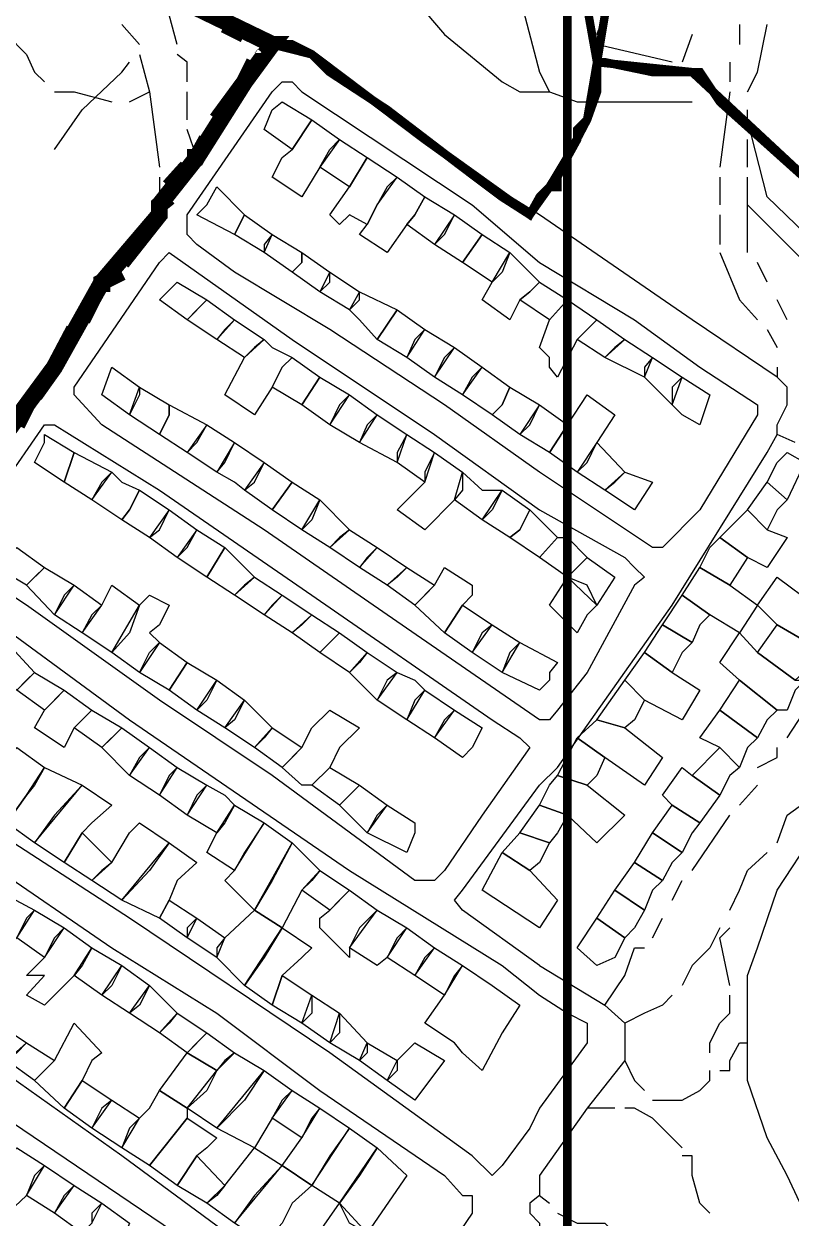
# Model space of a CAD drawing. Header units: millimetres. Extents: x -3588 to 75209, y -3737 to 38254.
# Drawn here: x 18547.3 to 18656.6, y 33801.1 to 33971.2 of the extents above; entities that cross this region are included whole.
import ezdxf

# ---------------------------------------------------------------- set-up
doc = ezdxf.new("R2010")
doc.units = ezdxf.units.MM
doc.layers.add('P', color=253, linetype='Continuous')

msp = doc.modelspace()

# ---------------------------------------------------------------- linework, layer by layer
at = {"layer": 'P'}
for points, const_width in [([(18624.733, 27097.434), (18624.733, 36423.662)], 1.2), ([(18580.13, 33969.732), (18548.795, 33984.696), (18548.795, 33986.104), (18497.423, 34014.335), (18459.59, 34034.659), (18447.172, 34041.429), (18426.847, 34056.392), (18406.522, 34063.162), (18383.653, 34078.126), (18363.328, 34088.848), (18348.365, 34097.042), (18325.223, 34110.597), (18310.548, 34113.414), (18277.788, 34128.377)], 1.2), ([(18536.648, 33901.989), (18551.612, 33922.313), (18558.397, 33934.444), (18566.575, 33944.046), (18566.575, 33945.455), (18571.936, 33952.224), (18578.722, 33962.963), (18582.659, 33968.324), (18548.795, 33984.696), (18548.795, 33986.104), (18497.423, 34014.335)], 2.417), ([(18887.818, 33987.224), (18822.619, 33968.324), (18757.692, 33947.999), (18680.346, 33922.313), (18662.838, 33945.455), (18646.466, 33960.13), (18643.633, 33964.371), (18641.105, 33964.371), (18636.864, 33964.371), (18630.094, 33965.779), (18628.958, 33965.779), (18630.094, 33972.549), (18628.958, 33973.685), (18627.549, 33973.685), (18628.958, 33965.779), (18627.549, 33957.586), (18624.733, 33952.224), (18622.188, 33947.999), (18619.371, 33944.046), (18604.408, 33954.769), (18588.308, 33966.9), (18582.659, 33968.324), (18580.13, 33969.732)], 1.2), ([(18578.722, 33969.732), (18575.889, 33971.141)], 2.417), ([(18581.539, 33966.9), (18582.659, 33968.324), (18581.539, 33968.324)], 2.417), ([(18574.769, 33957.586), (18578.722, 33962.963), (18580.13, 33965.779)], 2.417), ([(18570.528, 33952.224), (18571.936, 33952.224), (18573.345, 33954.769)], 2.417), ([(18567.984, 33947.999), (18570.528, 33950.816)], 2.417), ([(18561.214, 33937.261), (18566.575, 33944.046), (18566.575, 33945.455), (18567.984, 33946.575)], 2.417), ([(18558.397, 33933.036), (18558.397, 33934.444), (18561.214, 33935.853)], 2.417), ([(18555.565, 33929.083), (18556.973, 33931.9)], 2.417), ([(18548.795, 33918.36), (18551.612, 33922.313), (18554.444, 33927.675)], 2.417), ([(18546.251, 33914.119), (18547.659, 33916.936)], 2.417)]:
    msp.add_lwpolyline(points, dxfattribs=dict(at, const_width=const_width))
for points in [[(18599.047, 33979.335), (18607.225, 33969.732), (18615.419, 33962.963), (18617.947, 33961.538), (18620.78, 33961.538)], [(18569.12, 33968.324), (18567.984, 33972.549), (18563.759, 33976.502)], [(18617.947, 33976.502), (18617.947, 33975.094), (18620.78, 33964.371)], [(18628.958, 33969.732), (18630.094, 33972.549), (18628.958, 33973.685), (18627.549, 33973.685), (18623.308, 33975.094)], [(18544.842, 33969.732), (18547.659, 33966.9), (18548.795, 33964.371), (18550.203, 33962.963)], [(18561.214, 33971.141), (18563.759, 33968.324)], [(18642.513, 33969.732), (18641.105, 33965.779)], [(18649.282, 33971.141), (18649.282, 33968.324)], [(18650.419, 33961.538), (18651.827, 33964.371), (18653.235, 33971.141)], [(18620.78, 33944.046), (18609.769, 33950.816), (18599.047, 33959.01), (18590.853, 33964.371), (18588.308, 33966.9), (18585.492, 33968.324), (18582.659, 33968.324), (18578.722, 33962.963), (18571.936, 33952.224)], [(18639.696, 33965.779), (18628.958, 33968.324)], [(18563.759, 33966.9), (18565.167, 33961.538)], [(18570.528, 33962.963), (18570.528, 33965.779), (18569.12, 33966.9)], [(18551.612, 33953.361), (18555.565, 33959.01), (18561.214, 33964.371), (18562.334, 33965.779)], [(18647.874, 33965.779), (18647.874, 33962.963)], [(18570.528, 33941.214), (18570.528, 33942.638), (18570.528, 33944.046), (18582.659, 33961.538), (18584.083, 33962.963), (18585.492, 33962.963), (18586.9, 33961.538), (18611.178, 33945.455), (18620.78, 33937.261), (18634.319, 33929.083), (18643.633, 33922.313), (18651.827, 33916.936), (18651.827, 33915.528), (18643.633, 33901.989), (18638.272, 33896.611), (18636.864, 33896.611), (18620.78, 33907.35), (18607.225, 33916.936), (18590.853, 33927.675), (18577.298, 33935.853), (18571.936, 33939.805), (18570.528, 33941.214)], [(18620.78, 33964.371), (18622.188, 33961.538)], [(18551.612, 33961.538), (18554.444, 33961.538), (18559.806, 33960.13)], [(18562.334, 33960.13), (18565.167, 33961.538)], [(18565.167, 33961.538), (18566.575, 33950.816)], [(18570.528, 33957.586), (18570.528, 33960.13), (18570.528, 33961.538)], [(18620.78, 33961.538), (18622.188, 33961.538)], [(18622.188, 33961.538), (18626.141, 33960.13), (18642.513, 33960.13)], [(18647.874, 33961.538), (18646.466, 33950.816)], [(18582.659, 33959.01), (18584.083, 33960.13), (18588.308, 33957.586), (18585.492, 33953.361), (18581.539, 33956.177), (18582.659, 33959.01)], [(18650.419, 33956.177), (18650.419, 33957.586), (18650.419, 33959.01)], [(18571.936, 33952.224), (18570.528, 33956.177)], [(18584.083, 33952.224), (18585.492, 33953.361), (18588.308, 33957.586), (18592.261, 33954.769), (18589.445, 33950.816), (18586.9, 33946.575), (18582.659, 33949.408), (18584.083, 33952.224)], [(18696.717, 33904.805), (18695.293, 33905.926), (18689.932, 33914.119), (18683.162, 33923.722), (18673.56, 33931.9), (18661.429, 33938.685), (18653.235, 33946.575), (18650.419, 33957.586)], [(18590.853, 33953.361), (18592.261, 33954.769), (18596.214, 33952.224), (18593.67, 33947.999), (18589.445, 33950.816), (18590.853, 33953.361)], [(18650.419, 33950.816), (18650.419, 33953.361), (18650.419, 33954.769)], [(18571.936, 33952.224), (18566.575, 33945.455)], [(18599.047, 33947.999), (18597.622, 33945.455), (18596.214, 33942.638), (18593.67, 33944.046), (18592.261, 33942.638), (18590.853, 33944.046), (18593.67, 33947.999), (18596.214, 33952.224), (18600.455, 33949.408), (18599.047, 33947.999)], [(18566.575, 33949.408), (18566.575, 33945.455)], [(18602.984, 33944.046), (18601.863, 33942.638), (18599.047, 33938.685), (18595.094, 33941.214), (18596.214, 33942.638), (18597.622, 33945.455), (18600.455, 33949.408), (18604.408, 33946.575), (18602.984, 33944.046)], [(18646.466, 33949.408), (18646.466, 33945.455)], [(18650.419, 33938.685), (18650.419, 33941.214), (18650.419, 33947.999), (18650.419, 33949.408)], [(18573.345, 33945.455), (18574.769, 33947.999), (18578.722, 33944.046), (18577.298, 33941.214), (18571.936, 33944.046), (18573.345, 33945.455)], [(18602.984, 33944.046), (18604.408, 33946.575), (18608.633, 33944.046), (18605.816, 33939.805), (18601.863, 33942.638), (18602.984, 33944.046)], [(18566.575, 33945.455), (18566.575, 33944.046), (18558.397, 33934.444), (18551.612, 33922.313), (18536.648, 33901.989), (18524.517, 33883.072), (18512.371, 33865.276), (18492.046, 33838.182), (18486.685, 33828.868), (18482.46, 33823.506), (18479.915, 33816.737), (18478.507, 33809.951), (18478.507, 33801.773), (18481.035, 33794.988), (18483.868, 33783.977), (18485.276, 33781.449), (18486.685, 33778.616), (18487.821, 33773.255), (18507.009, 33761.124), (18509.554, 33763.653), (18510.962, 33762.532), (18502.784, 33751.522)], [(18650.419, 33945.455), (18660.021, 33935.853), (18670.743, 33929.083), (18680.346, 33920.889), (18688.524, 33912.711), (18692.476, 33904.805), (18693.885, 33900.564)], [(18581.539, 33939.805), (18581.539, 33938.685), (18577.298, 33941.214), (18578.722, 33944.046), (18582.659, 33941.214), (18581.539, 33939.805)], [(18607.225, 33941.214), (18608.633, 33944.046), (18612.586, 33941.214), (18609.769, 33937.261), (18605.816, 33939.805), (18607.225, 33941.214)], [(18654.644, 33920.889), (18642.513, 33929.083), (18620.78, 33944.046)], [(18646.466, 33944.046), (18646.466, 33939.805)], [(18586.9, 33937.261), (18585.492, 33935.853), (18581.539, 33938.685), (18582.659, 33941.214), (18586.9, 33938.685), (18586.9, 33937.261)], [(18615.419, 33935.853), (18613.994, 33934.444), (18609.769, 33937.261), (18612.586, 33941.214), (18616.539, 33938.685), (18615.419, 33935.853)], [(18554.444, 33918.36), (18554.444, 33919.481), (18566.575, 33937.261), (18567.984, 33938.685), (18585.492, 33926.25), (18605.816, 33912.711), (18620.78, 33901.989), (18632.911, 33895.203), (18634.319, 33893.795), (18635.743, 33892.386), (18634.319, 33891.25), (18627.549, 33878.831), (18623.308, 33873.47), (18622.188, 33872.062), (18620.78, 33872.062), (18599.047, 33887.025), (18581.539, 33899.156), (18558.397, 33914.119), (18554.444, 33918.36)], [(18586.9, 33937.261), (18586.9, 33938.685), (18590.853, 33935.853), (18589.445, 33933.036), (18585.492, 33935.853), (18586.9, 33937.261)], [(18619.371, 33933.036), (18617.947, 33931.9), (18616.539, 33929.083), (18612.586, 33931.9), (18613.994, 33934.444), (18616.539, 33938.685), (18620.78, 33934.444), (18619.371, 33933.036)], [(18646.466, 33938.685), (18649.282, 33931.9), (18651.827, 33929.083)], [(18590.853, 33934.444), (18590.853, 33935.853), (18595.094, 33933.036), (18593.67, 33930.491), (18589.445, 33933.036), (18590.853, 33934.444)], [(18653.235, 33934.444), (18651.827, 33937.261)], [(18571.936, 33930.491), (18570.528, 33929.083), (18566.575, 33931.9), (18569.12, 33934.444), (18573.345, 33931.9), (18571.936, 33930.491)], [(18619.371, 33933.036), (18620.78, 33934.444), (18624.733, 33931.9), (18622.188, 33929.083), (18617.947, 33931.9), (18619.371, 33933.036)], [(18595.094, 33931.9), (18595.094, 33933.036), (18600.455, 33930.491), (18597.622, 33926.25), (18595.094, 33929.083), (18593.67, 33930.491), (18595.094, 33931.9)], [(18575.889, 33927.675), (18574.769, 33926.25), (18570.528, 33929.083), (18573.345, 33931.9), (18577.298, 33929.083), (18575.889, 33927.675)], [(18627.549, 33927.675), (18626.141, 33926.25), (18623.308, 33920.889), (18622.188, 33922.313), (18622.188, 33923.722), (18620.78, 33925.13), (18622.188, 33929.083), (18624.733, 33931.9), (18628.958, 33929.083), (18627.549, 33927.675)], [(18656.068, 33929.083), (18654.644, 33931.9)], [(18580.13, 33925.13), (18578.722, 33923.722), (18574.769, 33926.25), (18577.298, 33929.083), (18581.539, 33926.25), (18580.13, 33925.13)], [(18602.984, 33926.25), (18601.863, 33923.722), (18597.622, 33926.25), (18600.455, 33930.491), (18604.408, 33927.675), (18602.984, 33926.25)], [(18631.502, 33925.13), (18630.094, 33923.722), (18626.141, 33926.25), (18628.958, 33929.083), (18632.911, 33926.25), (18631.502, 33925.13)], [(18607.225, 33923.722), (18605.816, 33920.889), (18601.863, 33923.722), (18604.408, 33927.675), (18608.633, 33925.13), (18607.225, 33923.722)], [(18653.235, 33927.675), (18654.644, 33925.13)], [(18584.083, 33922.313), (18582.659, 33919.481), (18580.13, 33915.528), (18575.889, 33918.36), (18578.722, 33923.722), (18581.539, 33926.25), (18582.659, 33925.13), (18585.492, 33923.722), (18584.083, 33922.313)], [(18635.743, 33922.313), (18635.743, 33920.889), (18630.094, 33923.722), (18632.911, 33926.25), (18636.864, 33923.722), (18635.743, 33922.313)], [(18584.083, 33922.313), (18585.492, 33923.722), (18589.445, 33920.889), (18586.9, 33916.936), (18582.659, 33919.481), (18584.083, 33922.313)], [(18611.178, 33920.889), (18609.769, 33918.36), (18605.816, 33920.889), (18608.633, 33925.13), (18612.586, 33922.313), (18611.178, 33920.889)], [(18639.696, 33919.481), (18639.696, 33916.936), (18635.743, 33920.889), (18636.864, 33923.722), (18641.105, 33920.889), (18639.696, 33919.481)], [(18563.759, 33918.36), (18562.334, 33915.528), (18558.397, 33918.36), (18559.806, 33922.313), (18563.759, 33919.481), (18563.759, 33918.36)], [(18615.419, 33916.936), (18613.994, 33915.528), (18609.769, 33918.36), (18612.586, 33922.313), (18616.539, 33919.481), (18615.419, 33916.936)], [(18654.644, 33922.313), (18654.644, 33920.889)], [(18592.261, 33916.936), (18590.853, 33914.119), (18586.9, 33916.936), (18589.445, 33920.889), (18593.67, 33918.36), (18592.261, 33916.936)], [(18641.105, 33915.528), (18639.696, 33916.936), (18641.105, 33920.889), (18645.057, 33918.36), (18643.633, 33914.119), (18641.105, 33915.528)], [(18654.644, 33912.711), (18654.644, 33914.119), (18656.068, 33916.936), (18656.068, 33918.36), (18656.068, 33919.481), (18654.644, 33920.889)], [(18567.984, 33915.528), (18566.575, 33912.711), (18562.334, 33915.528), (18563.759, 33919.481), (18567.984, 33916.936), (18567.984, 33915.528)], [(18615.419, 33916.936), (18616.539, 33919.481), (18620.78, 33916.936), (18617.947, 33912.711), (18613.994, 33915.528), (18615.419, 33916.936)], [(18567.984, 33915.528), (18567.984, 33916.936), (18573.345, 33914.119), (18570.528, 33910.167), (18566.575, 33912.711), (18567.984, 33915.528)], [(18596.214, 33914.119), (18595.094, 33911.575), (18590.853, 33914.119), (18593.67, 33918.36), (18597.622, 33915.528), (18596.214, 33914.119)], [(18619.371, 33914.119), (18620.78, 33916.936), (18624.733, 33914.119), (18622.188, 33910.167), (18617.947, 33912.711), (18619.371, 33914.119)], [(18622.188, 33910.167), (18624.733, 33914.119), (18627.549, 33918.36), (18631.502, 33915.528), (18628.958, 33911.575), (18626.141, 33907.35), (18622.188, 33910.167)], [(18600.455, 33910.167), (18600.455, 33908.758), (18595.094, 33911.575), (18597.622, 33915.528), (18601.863, 33912.711), (18600.455, 33910.167)], [(18602.984, 33849.192), (18582.659, 33864.156), (18566.575, 33874.878), (18547.659, 33888.434), (18539.481, 33893.795), (18538.073, 33893.795), (18538.073, 33895.203), (18538.073, 33896.611), (18550.203, 33914.119), (18551.612, 33914.119), (18566.575, 33904.805), (18588.308, 33889.842), (18613.994, 33872.062), (18617.947, 33869.517), (18619.371, 33868.109), (18612.586, 33858.507), (18607.225, 33850.601), (18605.816, 33849.192), (18604.408, 33849.192), (18602.984, 33849.192)], [(18571.936, 33911.575), (18573.345, 33914.119), (18577.298, 33911.575), (18574.769, 33907.35), (18570.528, 33910.167), (18571.936, 33911.575)], [(18550.203, 33911.575), (18550.203, 33912.711), (18554.444, 33910.167), (18553.02, 33905.926), (18548.795, 33908.758), (18550.203, 33911.575)], [(18604.408, 33907.35), (18604.408, 33905.926), (18600.455, 33908.758), (18601.863, 33912.711), (18605.816, 33910.167), (18604.408, 33907.35)], [(18620.78, 33862.748), (18623.308, 33865.276), (18639.696, 33888.434), (18653.235, 33910.167), (18654.644, 33912.711)], [(18657.188, 33911.575), (18654.644, 33912.711)], [(18558.397, 33905.926), (18556.973, 33903.397), (18553.02, 33905.926), (18554.444, 33910.167), (18559.806, 33907.35), (18558.397, 33905.926)], [(18575.889, 33908.758), (18577.298, 33911.575), (18581.539, 33908.758), (18578.722, 33904.805), (18577.298, 33905.926), (18574.769, 33907.35), (18575.889, 33908.758)], [(18609.769, 33904.805), (18608.633, 33903.397), (18604.408, 33899.156), (18600.455, 33901.989), (18604.408, 33905.926), (18605.816, 33910.167), (18609.769, 33907.35), (18609.769, 33904.805)], [(18627.549, 33908.758), (18628.958, 33911.575), (18632.911, 33907.35), (18630.094, 33904.805), (18626.141, 33907.35), (18627.549, 33908.758)], [(18654.644, 33908.758), (18656.068, 33910.167), (18658.597, 33908.758), (18656.068, 33903.397), (18653.235, 33905.926), (18654.644, 33908.758)], [(18580.13, 33905.926), (18581.539, 33908.758), (18585.492, 33905.926), (18582.659, 33901.989), (18578.722, 33904.805), (18580.13, 33905.926)], [(18562.334, 33901.989), (18561.214, 33900.564), (18556.973, 33903.397), (18559.806, 33907.35), (18561.214, 33905.926), (18563.759, 33904.805), (18562.334, 33901.989)], [(18613.994, 33901.989), (18612.586, 33900.564), (18608.633, 33903.397), (18609.769, 33907.35), (18612.586, 33904.805), (18615.419, 33904.805), (18613.994, 33901.989)], [(18631.502, 33905.926), (18632.911, 33907.35), (18636.864, 33905.926), (18634.319, 33901.989), (18630.094, 33904.805), (18631.502, 33905.926)], [(18588.308, 33900.564), (18586.9, 33899.156), (18582.659, 33901.989), (18585.492, 33905.926), (18589.445, 33903.397), (18588.308, 33900.564)], [(18654.644, 33901.989), (18653.235, 33899.156), (18650.419, 33901.989), (18653.235, 33905.926), (18656.068, 33903.397), (18654.644, 33901.989)], [(18562.334, 33901.989), (18563.759, 33904.805), (18567.984, 33901.989), (18565.167, 33898.036), (18561.214, 33900.564), (18562.334, 33901.989)], [(18592.261, 33898.036), (18590.853, 33896.611), (18586.9, 33899.156), (18589.445, 33903.397), (18593.67, 33899.156), (18592.261, 33898.036)], [(18617.947, 33899.156), (18616.539, 33898.036), (18612.586, 33900.564), (18615.419, 33904.805), (18619.371, 33901.989), (18617.947, 33899.156)], [(18566.575, 33899.156), (18567.984, 33901.989), (18571.936, 33899.156), (18569.12, 33895.203), (18565.167, 33898.036), (18566.575, 33899.156)], [(18617.947, 33899.156), (18619.371, 33901.989), (18623.308, 33898.036), (18620.78, 33895.203), (18616.539, 33898.036), (18617.947, 33899.156)], [(18653.235, 33899.156), (18656.068, 33898.036), (18653.235, 33893.795), (18650.419, 33895.203), (18646.466, 33898.036), (18650.419, 33901.989), (18653.235, 33899.156)], [(18570.528, 33896.611), (18571.936, 33899.156), (18575.889, 33896.611), (18573.345, 33892.386), (18569.12, 33895.203), (18570.528, 33896.611)], [(18596.214, 33895.203), (18595.094, 33893.795), (18590.853, 33896.611), (18593.67, 33899.156), (18597.622, 33896.611), (18596.214, 33895.203)], [(18548.795, 33892.386), (18547.659, 33891.25), (18543.434, 33893.795), (18546.251, 33896.611), (18550.203, 33893.795), (18548.795, 33892.386)], [(18578.722, 33891.25), (18577.298, 33889.842), (18573.345, 33892.386), (18575.889, 33896.611), (18580.13, 33892.386), (18578.722, 33891.25)], [(18600.455, 33892.386), (18599.047, 33891.25), (18595.094, 33893.795), (18597.622, 33896.611), (18601.863, 33893.795), (18600.455, 33892.386)], [(18626.141, 33893.795), (18624.733, 33892.386), (18620.78, 33895.203), (18623.308, 33898.036), (18624.733, 33898.036), (18627.549, 33895.203), (18626.141, 33893.795)], [(18645.057, 33896.611), (18646.466, 33898.036), (18650.419, 33895.203), (18647.874, 33891.25), (18643.633, 33893.795), (18645.057, 33896.611)], [(18650.419, 33826.051), (18650.419, 33827.459), (18650.419, 33835.637), (18651.827, 33839.59), (18654.644, 33847.784), (18665.382, 33864.156), (18673.56, 33874.878), (18680.346, 33884.481), (18687.115, 33893.795), (18691.068, 33898.036)], [(18627.549, 33891.25), (18624.733, 33892.386), (18627.549, 33895.203), (18631.502, 33892.386), (18628.958, 33888.434), (18627.549, 33891.25)], [(18553.02, 33889.842), (18551.612, 33887.025), (18547.659, 33891.25), (18550.203, 33893.795), (18554.444, 33891.25), (18553.02, 33889.842)], [(18604.408, 33889.842), (18602.984, 33888.434), (18599.047, 33891.25), (18601.863, 33893.795), (18605.816, 33891.25), (18604.408, 33889.842)], [(18611.178, 33889.842), (18609.769, 33888.434), (18607.225, 33884.481), (18602.984, 33888.434), (18605.816, 33891.25), (18607.225, 33893.795), (18611.178, 33891.25), (18611.178, 33889.842)], [(18647.874, 33891.25), (18651.827, 33888.434), (18649.282, 33884.481), (18645.057, 33887.025), (18641.105, 33889.842), (18643.633, 33893.795), (18647.874, 33891.25)], [(18582.659, 33888.434), (18581.539, 33887.025), (18577.298, 33889.842), (18580.13, 33892.386), (18584.083, 33889.842), (18582.659, 33888.434)], [(18627.549, 33887.025), (18626.141, 33884.481), (18622.188, 33888.434), (18624.733, 33892.386), (18628.958, 33888.434), (18627.549, 33887.025)], [(18660.021, 33888.434), (18663.958, 33885.601), (18661.429, 33881.664), (18654.644, 33885.601), (18651.827, 33888.434), (18654.644, 33892.386), (18660.021, 33888.434)], [(18521.685, 33870.925), (18521.685, 33872.062), (18534.12, 33889.842), (18535.24, 33891.25), (18536.648, 33891.25), (18538.073, 33889.842), (18562.334, 33872.062), (18593.67, 33850.601), (18615.419, 33837.062), (18620.78, 33832.821), (18624.733, 33830.276), (18627.549, 33828.868), (18627.549, 33826.051), (18620.78, 33816.737), (18619.371, 33813.904), (18615.419, 33808.543), (18613.994, 33807.135), (18611.178, 33809.951), (18590.853, 33824.627), (18562.334, 33843.831), (18535.24, 33861.339), (18521.685, 33870.925)], [(18556.973, 33887.025), (18555.565, 33884.481), (18551.612, 33887.025), (18554.444, 33891.25), (18558.397, 33888.434), (18556.973, 33887.025)], [(18562.334, 33884.481), (18559.806, 33881.664), (18555.565, 33884.481), (18558.397, 33888.434), (18559.806, 33891.25), (18563.759, 33888.434), (18562.334, 33884.481)], [(18566.575, 33885.601), (18565.167, 33884.481), (18566.575, 33883.072), (18563.759, 33878.831), (18559.806, 33881.664), (18563.759, 33888.434), (18565.167, 33889.842), (18567.984, 33888.434), (18566.575, 33885.601)], [(18586.9, 33885.601), (18585.492, 33884.481), (18581.539, 33887.025), (18584.083, 33889.842), (18588.308, 33887.025), (18586.9, 33885.601)], [(18643.633, 33885.601), (18642.513, 33883.072), (18638.272, 33885.601), (18641.105, 33889.842), (18645.057, 33887.025), (18643.633, 33885.601)], [(18612.586, 33884.481), (18611.178, 33881.664), (18607.225, 33884.481), (18609.769, 33888.434), (18613.994, 33885.601), (18612.586, 33884.481)], [(18590.853, 33883.072), (18589.445, 33881.664), (18585.492, 33884.481), (18588.308, 33887.025), (18592.261, 33884.481), (18590.853, 33883.072)], [(18616.539, 33881.664), (18615.419, 33878.831), (18611.178, 33881.664), (18613.994, 33885.601), (18617.947, 33883.072), (18616.539, 33881.664)], [(18641.105, 33881.664), (18639.696, 33878.831), (18635.743, 33881.664), (18638.272, 33885.601), (18642.513, 33883.072), (18641.105, 33881.664)], [(18660.021, 33880.24), (18657.188, 33877.711), (18651.827, 33881.664), (18654.644, 33885.601), (18661.429, 33881.664), (18660.021, 33880.24)], [(18547.659, 33877.711), (18546.251, 33876.287), (18542.01, 33878.831), (18544.842, 33883.072), (18548.795, 33878.831), (18547.659, 33877.711)], [(18565.167, 33881.664), (18566.575, 33883.072), (18570.528, 33880.24), (18567.984, 33876.287), (18563.759, 33878.831), (18565.167, 33881.664)], [(18595.094, 33880.24), (18593.67, 33878.831), (18589.445, 33881.664), (18592.261, 33884.481), (18596.214, 33881.664), (18595.094, 33880.24)], [(18622.188, 33878.831), (18622.188, 33877.711), (18620.78, 33876.287), (18615.419, 33878.831), (18617.947, 33883.072), (18623.308, 33880.24), (18622.188, 33878.831)], [(18657.188, 33876.287), (18656.068, 33873.47), (18654.644, 33873.47), (18649.282, 33877.711), (18646.466, 33880.24), (18649.282, 33884.481), (18651.827, 33881.664), (18657.188, 33877.711), (18658.597, 33877.711), (18657.188, 33876.287)], [(18599.047, 33877.711), (18597.622, 33874.878), (18593.67, 33878.831), (18596.214, 33881.664), (18600.455, 33878.831), (18599.047, 33877.711)], [(18639.696, 33878.831), (18643.633, 33876.287), (18641.105, 33872.062), (18635.743, 33874.878), (18632.911, 33877.711), (18635.743, 33881.664), (18639.696, 33878.831)], [(18573.345, 33874.878), (18571.936, 33873.47), (18567.984, 33876.287), (18570.528, 33880.24), (18574.769, 33877.711), (18573.345, 33874.878)], [(18551.612, 33874.878), (18550.203, 33873.47), (18546.251, 33876.287), (18548.795, 33878.831), (18553.02, 33876.287), (18551.612, 33874.878)], [(18602.984, 33874.878), (18601.863, 33872.062), (18597.622, 33874.878), (18600.455, 33878.831), (18602.984, 33877.711), (18604.408, 33876.287), (18602.984, 33874.878)], [(18555.565, 33872.062), (18554.444, 33870.925), (18553.02, 33868.109), (18548.795, 33870.925), (18550.203, 33873.47), (18553.02, 33876.287), (18556.973, 33873.47), (18555.565, 33872.062)], [(18577.298, 33872.062), (18575.889, 33870.925), (18571.936, 33873.47), (18574.769, 33877.711), (18578.722, 33874.878), (18577.298, 33872.062)], [(18607.225, 33872.062), (18605.816, 33869.517), (18601.863, 33872.062), (18604.408, 33876.287), (18608.633, 33873.47), (18607.225, 33872.062)], [(18634.319, 33872.062), (18632.911, 33870.925), (18628.958, 33872.062), (18632.911, 33877.711), (18635.743, 33874.878), (18634.319, 33872.062)], [(18653.235, 33872.062), (18651.827, 33869.517), (18646.466, 33873.47), (18649.282, 33877.711), (18654.644, 33873.47), (18653.235, 33872.062)], [(18656.068, 33869.517), (18661.429, 33877.711)], [(18581.539, 33869.517), (18580.13, 33868.109), (18575.889, 33870.925), (18578.722, 33874.878), (18582.659, 33870.925), (18581.539, 33869.517)], [(18559.806, 33869.517), (18558.397, 33868.109), (18554.444, 33870.925), (18556.973, 33873.47), (18561.214, 33870.925), (18559.806, 33869.517)], [(18592.261, 33868.109), (18590.853, 33865.276), (18588.308, 33862.748), (18586.9, 33862.748), (18584.083, 33865.276), (18586.9, 33868.109), (18588.308, 33870.925), (18590.853, 33873.47), (18595.094, 33870.925), (18592.261, 33868.109)], [(18611.178, 33868.109), (18609.769, 33866.7), (18605.816, 33869.517), (18608.633, 33873.47), (18612.586, 33870.925), (18611.178, 33868.109)], [(18650.419, 33868.109), (18649.282, 33865.276), (18646.466, 33868.109), (18643.633, 33869.517), (18646.466, 33873.47), (18651.827, 33869.517), (18650.419, 33868.109)], [(18632.911, 33870.925), (18638.272, 33866.7), (18635.743, 33862.748), (18630.094, 33866.7), (18626.141, 33869.517), (18628.958, 33872.062), (18632.911, 33870.925)], [(18563.759, 33866.7), (18562.334, 33864.156), (18558.397, 33868.109), (18561.214, 33870.925), (18565.167, 33868.109), (18563.759, 33866.7)], [(18585.492, 33866.7), (18584.083, 33865.276), (18580.13, 33868.109), (18582.659, 33870.925), (18586.9, 33868.109), (18585.492, 33866.7)], [(18628.958, 33864.156), (18627.549, 33862.748), (18623.308, 33864.156), (18626.141, 33869.517), (18630.094, 33866.7), (18628.958, 33864.156)], [(18548.795, 33862.748), (18547.659, 33861.339), (18544.842, 33857.386), (18540.889, 33859.915), (18543.434, 33864.156), (18546.251, 33868.109), (18550.203, 33865.276), (18548.795, 33862.748)], [(18567.984, 33864.156), (18566.575, 33861.339), (18562.334, 33864.156), (18565.167, 33868.109), (18569.12, 33865.276), (18567.984, 33864.156)], [(18647.874, 33864.156), (18646.466, 33861.339), (18642.513, 33864.156), (18646.466, 33868.109), (18649.282, 33865.276), (18647.874, 33864.156)], [(18651.827, 33865.276), (18654.644, 33866.7), (18654.644, 33868.109)], [(18551.612, 33858.507), (18548.795, 33854.554), (18544.842, 33857.386), (18547.659, 33861.339), (18550.203, 33865.276), (18555.565, 33862.748), (18551.612, 33858.507)], [(18571.936, 33861.339), (18570.528, 33858.507), (18566.575, 33861.339), (18569.12, 33865.276), (18573.345, 33862.748), (18571.936, 33861.339)], [(18593.67, 33861.339), (18592.261, 33859.915), (18588.308, 33862.748), (18590.853, 33865.276), (18595.094, 33862.748), (18593.67, 33861.339)], [(18627.549, 33862.748), (18632.911, 33858.507), (18628.958, 33854.554), (18624.733, 33858.507), (18620.78, 33859.915), (18622.188, 33862.748), (18623.308, 33864.156), (18627.549, 33862.748)], [(18642.513, 33864.156), (18646.466, 33861.339), (18643.633, 33857.386), (18639.696, 33859.915), (18638.272, 33861.339), (18641.105, 33865.276), (18642.513, 33864.156)], [(18556.973, 33857.386), (18555.565, 33855.962), (18553.02, 33851.737), (18548.795, 33854.554), (18555.565, 33862.748), (18559.806, 33859.915), (18556.973, 33857.386)], [(18575.889, 33857.386), (18574.769, 33855.962), (18570.528, 33858.507), (18573.345, 33862.748), (18575.889, 33861.339), (18577.298, 33859.915), (18575.889, 33857.386)], [(18597.622, 33858.507), (18596.214, 33855.962), (18592.261, 33859.915), (18595.094, 33862.748), (18599.047, 33859.915), (18597.622, 33858.507)], [(18620.78, 33837.062), (18609.769, 33844.951), (18608.633, 33846.376), (18609.769, 33847.784), (18620.78, 33862.748)], [(18649.282, 33859.915), (18651.827, 33862.748)], [(18654.644, 33854.554), (18656.068, 33858.507), (18660.021, 33861.339)], [(18578.722, 33853.145), (18577.298, 33850.601), (18573.345, 33853.145), (18574.769, 33855.962), (18577.298, 33859.915), (18581.539, 33857.386), (18578.722, 33853.145)], [(18602.984, 33855.962), (18601.863, 33853.145), (18596.214, 33855.962), (18599.047, 33859.915), (18602.984, 33857.386), (18602.984, 33855.962)], [(18623.308, 33855.962), (18622.188, 33854.554), (18617.947, 33855.962), (18620.78, 33859.915), (18624.733, 33858.507), (18623.308, 33855.962)], [(18642.513, 33855.962), (18641.105, 33853.145), (18636.864, 33855.962), (18639.696, 33859.915), (18643.633, 33857.386), (18642.513, 33855.962)], [(18565.167, 33850.601), (18561.214, 33846.376), (18556.973, 33849.192), (18559.806, 33851.737), (18562.334, 33855.962), (18563.759, 33857.386), (18567.984, 33854.554), (18565.167, 33850.601)], [(18582.659, 33849.192), (18580.13, 33844.951), (18575.889, 33849.192), (18577.298, 33850.601), (18581.539, 33857.386), (18585.492, 33854.554), (18582.659, 33849.192)], [(18642.513, 33850.601), (18647.874, 33858.507)], [(18558.397, 33850.601), (18556.973, 33849.192), (18553.02, 33851.737), (18555.565, 33855.962), (18559.806, 33851.737), (18558.397, 33850.601)], [(18620.78, 33851.737), (18619.371, 33850.601), (18615.419, 33853.145), (18617.947, 33855.962), (18622.188, 33854.554), (18620.78, 33851.737)], [(18639.696, 33851.737), (18638.272, 33849.192), (18634.319, 33851.737), (18636.864, 33855.962), (18641.105, 33853.145), (18639.696, 33851.737)], [(18569.12, 33849.192), (18567.984, 33846.376), (18566.575, 33843.831), (18561.214, 33846.376), (18567.984, 33854.554), (18571.936, 33851.737), (18569.12, 33849.192)], [(18588.308, 33849.192), (18586.9, 33847.784), (18584.083, 33842.423), (18580.13, 33844.951), (18585.492, 33854.554), (18589.445, 33850.601), (18588.308, 33849.192)], [(18619.371, 33850.601), (18623.308, 33846.376), (18620.78, 33842.423), (18612.586, 33847.784), (18615.419, 33853.145), (18619.371, 33850.601)], [(18647.874, 33844.951), (18649.282, 33847.784), (18650.419, 33850.601), (18653.235, 33853.145)], [(18542.01, 33851.737), (18559.806, 33839.59), (18574.769, 33830.276), (18589.445, 33819.265), (18607.225, 33807.135), (18609.769, 33804.302), (18611.178, 33804.302), (18611.178, 33803.182), (18611.178, 33801.773), (18599.047, 33783.977), (18597.622, 33783.977)], [(18592.261, 33846.376), (18590.853, 33844.951), (18586.9, 33847.784), (18589.445, 33850.601), (18593.67, 33847.784), (18592.261, 33846.376)], [(18636.864, 33847.784), (18635.743, 33844.951), (18631.502, 33847.784), (18634.319, 33851.737), (18638.272, 33849.192), (18636.864, 33847.784)], [(18639.696, 33846.376), (18641.105, 33849.192)], [(18547.659, 33843.831), (18546.251, 33841.015), (18542.01, 33837.062), (18538.073, 33839.59), (18543.434, 33847.784), (18548.795, 33844.951), (18547.659, 33843.831)], [(18595.094, 33842.423), (18593.67, 33839.59), (18593.67, 33838.182), (18589.445, 33842.423), (18589.445, 33843.831), (18590.853, 33844.951), (18593.67, 33847.784), (18597.622, 33844.951), (18595.094, 33842.423)], [(18634.319, 33842.423), (18632.911, 33841.015), (18628.958, 33843.831), (18631.502, 33847.784), (18635.743, 33844.951), (18634.319, 33842.423)], [(18570.528, 33842.423), (18570.528, 33841.015), (18566.575, 33843.831), (18567.984, 33846.376), (18571.936, 33843.831), (18570.528, 33842.423)], [(18551.612, 33841.015), (18550.203, 33838.182), (18546.251, 33841.015), (18548.795, 33844.951), (18553.02, 33842.423), (18551.612, 33841.015)], [(18574.769, 33839.59), (18574.769, 33838.182), (18570.528, 33841.015), (18571.936, 33843.831), (18575.889, 33841.015), (18574.769, 33839.59)], [(18581.539, 33838.182), (18578.722, 33834.229), (18574.769, 33838.182), (18575.889, 33841.015), (18580.13, 33844.951), (18584.083, 33842.423), (18581.539, 33838.182)], [(18600.455, 33841.015), (18599.047, 33838.182), (18597.622, 33837.062), (18593.67, 33839.59), (18597.622, 33844.951), (18601.863, 33842.423), (18600.455, 33841.015)], [(18631.502, 33838.182), (18628.958, 33837.062), (18626.141, 33839.59), (18628.958, 33843.831), (18632.911, 33841.015), (18631.502, 33838.182)], [(18636.864, 33841.015), (18638.272, 33843.831)], [(18555.565, 33837.062), (18554.444, 33835.637), (18550.203, 33831.412), (18547.659, 33832.821), (18550.203, 33835.637), (18547.659, 33835.637), (18550.203, 33838.182), (18553.02, 33842.423), (18556.973, 33839.59), (18555.565, 33837.062)], [(18586.9, 33838.182), (18584.083, 33835.637), (18582.659, 33831.412), (18578.722, 33834.229), (18584.083, 33842.423), (18588.308, 33839.59), (18586.9, 33838.182)], [(18604.408, 33838.182), (18602.984, 33835.637), (18599.047, 33838.182), (18601.863, 33842.423), (18605.816, 33839.59), (18604.408, 33838.182)], [(18646.466, 33842.423), (18645.057, 33839.59), (18642.513, 33837.062), (18641.105, 33834.229)], [(18647.874, 33834.229), (18646.466, 33841.015), (18647.874, 33842.423)], [(18559.806, 33834.229), (18558.397, 33832.821), (18554.444, 33835.637), (18556.973, 33839.59), (18561.214, 33837.062), (18559.806, 33834.229)], [(18608.633, 33835.637), (18607.225, 33832.821), (18602.984, 33835.637), (18605.816, 33839.59), (18609.769, 33837.062), (18608.633, 33835.637)], [(18630.094, 33831.412), (18632.911, 33835.637), (18634.319, 33839.59), (18635.743, 33839.59)], [(18563.759, 33831.412), (18562.334, 33830.276), (18558.397, 33832.821), (18561.214, 33837.062), (18565.167, 33834.229), (18563.759, 33831.412)], [(18615.419, 33827.459), (18612.586, 33822.098), (18609.769, 33824.627), (18608.633, 33826.051), (18604.408, 33828.868), (18607.225, 33832.821), (18609.769, 33837.062), (18613.994, 33834.229), (18617.947, 33831.412), (18615.419, 33827.459)], [(18620.78, 33837.062), (18630.094, 33831.412)], [(18588.308, 33830.276), (18586.9, 33828.868), (18582.659, 33831.412), (18584.083, 33835.637), (18588.308, 33832.821), (18588.308, 33830.276)], [(18567.984, 33828.868), (18566.575, 33827.459), (18562.334, 33830.276), (18565.167, 33834.229), (18569.12, 33830.276), (18567.984, 33828.868)], [(18592.261, 33827.459), (18590.853, 33826.051), (18586.9, 33828.868), (18588.308, 33832.821), (18592.261, 33830.276), (18592.261, 33827.459)], [(18639.696, 33832.821), (18638.272, 33831.412), (18635.743, 33830.276), (18632.911, 33828.868)], [(18645.057, 33824.627), (18645.057, 33826.051), (18646.466, 33828.868), (18647.874, 33830.276), (18647.874, 33831.412), (18647.874, 33832.821)], [(18571.936, 33826.051), (18570.528, 33824.627), (18566.575, 33827.459), (18569.12, 33830.276), (18573.345, 33827.459), (18571.936, 33826.051)], [(18596.214, 33824.627), (18595.094, 33823.506), (18590.853, 33826.051), (18592.261, 33830.276), (18596.214, 33826.051), (18596.214, 33824.627)], [(18630.094, 33831.412), (18632.911, 33828.868)], [(18546.251, 33824.627), (18544.842, 33823.506), (18540.889, 33826.051), (18543.434, 33828.868), (18547.659, 33826.051), (18546.251, 33824.627)], [(18556.973, 33823.506), (18555.565, 33820.69), (18553.02, 33816.737), (18548.795, 33820.69), (18551.612, 33823.506), (18554.444, 33828.868), (18558.397, 33824.627), (18556.973, 33823.506)], [(18632.911, 33828.868), (18632.911, 33827.459), (18632.911, 33824.627), (18632.911, 33823.506)], [(18575.889, 33823.506), (18574.769, 33822.098), (18570.528, 33824.627), (18573.345, 33827.459), (18577.298, 33824.627), (18575.889, 33823.506)], [(18550.203, 33822.098), (18548.795, 33820.69), (18544.842, 33823.506), (18547.659, 33826.051), (18551.612, 33823.506), (18550.203, 33822.098)], [(18600.455, 33822.098), (18599.047, 33820.69), (18595.094, 33823.506), (18596.214, 33826.051), (18600.455, 33823.506), (18600.455, 33822.098)], [(18602.984, 33817.857), (18599.047, 33820.69), (18600.455, 33823.506), (18602.984, 33826.051), (18607.225, 33823.506), (18602.984, 33817.857)], [(18646.466, 33822.098), (18647.874, 33822.098), (18647.874, 33823.506), (18649.282, 33826.051), (18650.419, 33826.051)], [(18687.115, 33767.894), (18674.968, 33781.449), (18663.958, 33794.988), (18658.597, 33801.773), (18656.068, 33807.135), (18653.235, 33812.496), (18650.419, 33820.69), (18650.419, 33826.051)], [(18597.622, 33783.977), (18596.214, 33783.977), (18581.539, 33794.988), (18561.214, 33809.951), (18542.01, 33823.506)], [(18573.345, 33819.265), (18570.528, 33816.737), (18566.575, 33819.265), (18570.528, 33824.627), (18574.769, 33822.098), (18573.345, 33819.265)], [(18578.722, 33817.857), (18574.769, 33813.904), (18570.528, 33816.737), (18574.769, 33822.098), (18577.298, 33824.627), (18581.539, 33822.098), (18578.722, 33817.857)], [(18632.911, 33823.506), (18627.549, 33816.737)], [(18632.911, 33823.506), (18634.319, 33820.69), (18635.743, 33819.265)], [(18584.083, 33817.857), (18582.659, 33815.313), (18580.13, 33811.088), (18574.769, 33813.904), (18581.539, 33822.098), (18585.492, 33819.265), (18584.083, 33817.857)], [(18645.057, 33820.69), (18645.057, 33822.098)], [(18558.397, 33816.737), (18556.973, 33813.904), (18553.02, 33816.737), (18555.565, 33820.69), (18559.806, 33817.857), (18558.397, 33816.737)], [(18636.864, 33817.857), (18638.272, 33817.857), (18641.105, 33817.857), (18643.633, 33819.265), (18645.057, 33820.69)], [(18570.528, 33815.313), (18565.167, 33808.543), (18561.214, 33811.088), (18563.759, 33815.313), (18565.167, 33816.737), (18566.575, 33819.265), (18570.528, 33816.737), (18570.528, 33815.313)], [(18588.308, 33815.313), (18586.9, 33812.496), (18582.659, 33815.313), (18585.492, 33819.265), (18589.445, 33816.737), (18588.308, 33815.313)], [(18540.889, 33817.857), (18574.769, 33794.988), (18593.67, 33782.857), (18593.67, 33781.449), (18595.094, 33780.04), (18595.094, 33778.616), (18582.659, 33761.124), (18581.539, 33761.124), (18580.13, 33759.716), (18578.722, 33761.124)], [(18562.334, 33813.904), (18561.214, 33811.088), (18556.973, 33813.904), (18559.806, 33817.857), (18563.759, 33815.313), (18562.334, 33813.904)], [(18590.853, 33809.951), (18588.308, 33805.726), (18584.083, 33808.543), (18586.9, 33812.496), (18589.445, 33816.737), (18593.67, 33813.904), (18590.853, 33809.951)], [(18627.549, 33816.737), (18620.78, 33807.135)], [(18631.502, 33816.737), (18627.549, 33816.737)], [(18641.105, 33811.088), (18639.696, 33812.496), (18636.864, 33815.313), (18634.319, 33816.737), (18632.911, 33816.737)], [(18573.345, 33811.088), (18571.936, 33809.951), (18569.12, 33805.726), (18565.167, 33808.543), (18570.528, 33815.313), (18574.769, 33812.496), (18573.345, 33811.088)], [(18595.094, 33807.135), (18592.261, 33803.182), (18588.308, 33805.726), (18593.67, 33813.904), (18597.622, 33811.088), (18595.094, 33807.135)], [(18548.795, 33807.135), (18547.659, 33804.302), (18543.434, 33800.365), (18539.481, 33803.182), (18546.251, 33811.088), (18550.203, 33808.543), (18548.795, 33807.135)], [(18574.769, 33804.302), (18573.345, 33803.182), (18569.12, 33805.726), (18571.936, 33809.951), (18575.889, 33805.726), (18574.769, 33804.302)], [(18580.13, 33804.302), (18577.298, 33800.365), (18573.345, 33803.182), (18575.889, 33805.726), (18580.13, 33811.088), (18584.083, 33808.543), (18580.13, 33804.302)], [(18593.67, 33800.365), (18592.261, 33803.182), (18597.622, 33811.088), (18601.863, 33807.135), (18596.214, 33798.941), (18593.67, 33800.365)], [(18645.057, 33801.773), (18643.633, 33803.182), (18642.513, 33807.135), (18642.513, 33809.951), (18641.105, 33809.951)], [(18553.02, 33804.302), (18551.612, 33801.773), (18547.659, 33804.302), (18550.203, 33808.543), (18554.444, 33805.726), (18553.02, 33804.302)], [(18585.492, 33803.182), (18584.083, 33800.365), (18581.539, 33797.532), (18577.298, 33800.365), (18584.083, 33808.543), (18588.308, 33805.726), (18585.492, 33803.182)], [(18620.78, 33807.135), (18620.78, 33805.726), (18620.78, 33804.302)], [(18556.973, 33801.773), (18556.973, 33800.365), (18555.565, 33798.941), (18551.612, 33801.773), (18554.444, 33805.726), (18558.397, 33803.182), (18556.973, 33801.773)], [(18561.214, 33797.532), (18559.806, 33796.412), (18555.565, 33792.171), (18551.612, 33794.988), (18554.444, 33797.532), (18555.565, 33798.941), (18556.973, 33800.365), (18558.397, 33803.182), (18562.334, 33800.365), (18561.214, 33797.532)], [(18593.67, 33794.988), (18590.853, 33790.763), (18586.9, 33794.988), (18588.308, 33797.532), (18592.261, 33803.182), (18596.214, 33798.941), (18593.67, 33794.988)], [(18620.78, 33804.302), (18619.371, 33803.182)], [(18619.371, 33803.182), (18619.371, 33801.773), (18620.78, 33800.365), (18620.78, 33798.941)], [(18620.78, 33804.302), (18622.188, 33803.182)], [(18623.308, 33801.773), (18626.141, 33800.365), (18630.094, 33800.365), (18631.502, 33798.941)]]:
    msp.add_lwpolyline(points, dxfattribs=at)
at = {"layer": 'P', "color": 254, "const_width": 1.2}
msp.add_lwpolyline([(18536.648, 33901.989), (18551.612, 33922.313), (18558.397, 33934.444), (18566.575, 33944.046), (18566.575, 33945.455), (18571.936, 33952.224), (18578.722, 33962.963), (18582.659, 33968.324), (18585.492, 33968.324), (18588.308, 33966.9), (18590.853, 33964.371), (18599.047, 33959.01), (18609.769, 33950.816), (18615.419, 33946.575), (18619.371, 33944.046), (18620.78, 33946.575), (18622.188, 33947.999), (18623.308, 33947.999), (18623.308, 33949.408), (18624.733, 33952.224), (18626.141, 33954.769), (18626.141, 33956.177), (18627.549, 33957.586), (18628.958, 33961.538), (18628.958, 33965.779), (18642.513, 33964.371), (18662.838, 33945.455)], dxfattribs=at)

doc.saveas('drawing.dxf')
